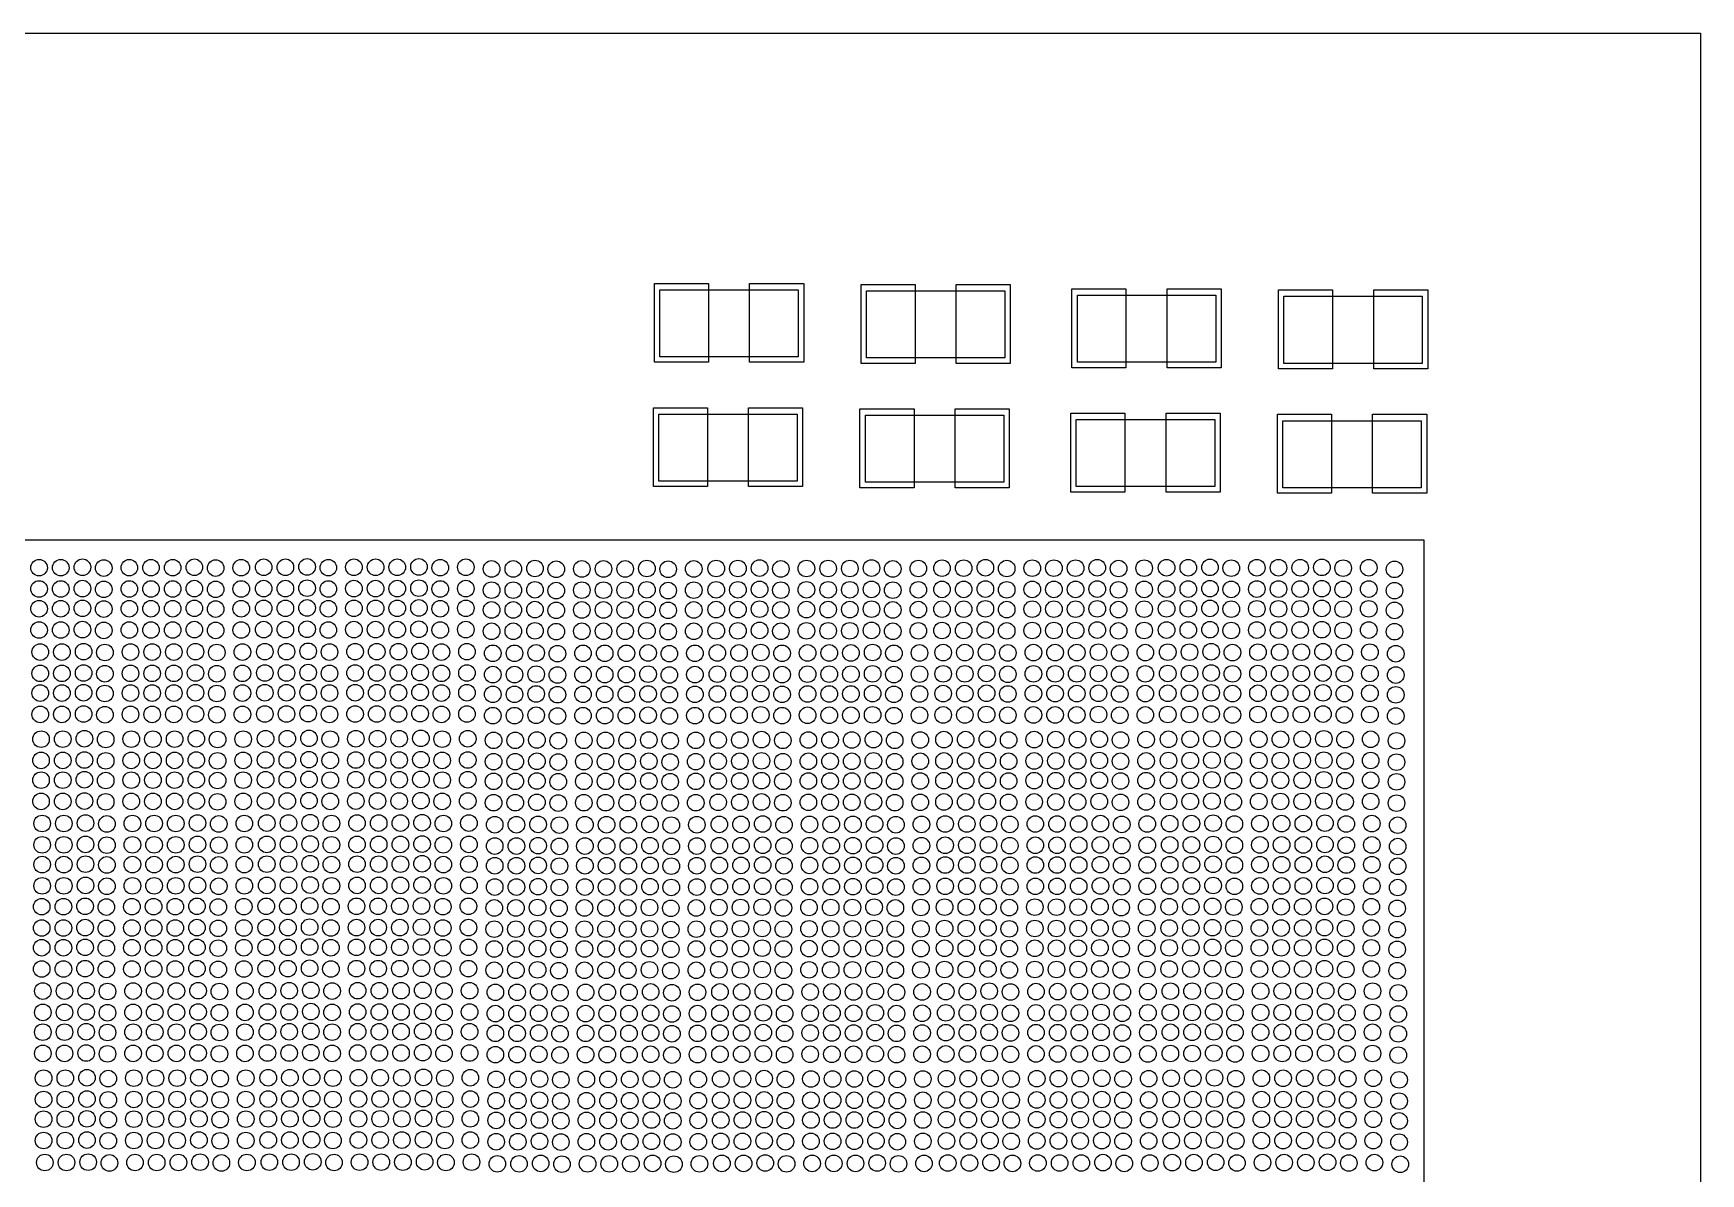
# Model space of a CAD drawing. Header units: millimetres. Extents: x 214 to 707, y -205 to 78.
# Drawn here: x 360.12 to 398.33, y -6.41 to 19.73 of the extents above; entities that cross this region are included whole.
import ezdxf

# ---------------------------------------------------------------- set-up
doc = ezdxf.new("R2010")
doc.units = ezdxf.units.MM
doc.layers.get('0').update_dxf_attribs({"linetype": 'CONTINUOUS', "lineweight": 25})

msp = doc.modelspace()

# ---------------------------------------------------------------- linework, layer by layer
for points in [[(332.34, 19.73), (398.332, 19.73), (398.332, -64.631), (332.34, -64.631)], [(374.354, 13.998), (375.593, 13.998), (375.593, 12.189), (374.354, 12.189)], [(374.478, 13.849), (377.65, 13.849), (377.65, 12.312), (374.478, 12.312)], [(376.535, 13.998), (377.774, 13.998), (377.774, 12.189), (376.535, 12.189)], [(379.088, 13.973), (380.328, 13.973), (380.328, 12.164), (379.088, 12.164)], [(379.212, 13.825), (382.385, 13.825), (382.385, 12.288), (379.212, 12.288)], [(381.27, 13.973), (382.509, 13.973), (382.509, 12.164), (381.27, 12.164)], [(383.922, 13.874), (385.161, 13.874), (385.161, 12.065), (383.922, 12.065)], [(386.103, 13.874), (387.343, 13.874), (387.343, 12.065), (386.103, 12.065)], [(388.657, 13.849), (389.896, 13.849), (389.896, 12.04), (388.657, 12.04)], [(390.838, 13.849), (392.077, 13.849), (392.077, 12.04), (390.838, 12.04)], [(384.046, 13.725), (387.219, 13.725), (387.219, 12.189), (384.046, 12.189)], [(388.781, 13.701), (391.953, 13.701), (391.953, 12.164), (388.781, 12.164)], [(374.329, 11.147), (375.568, 11.147), (375.568, 9.338), (374.329, 9.338)], [(376.51, 11.147), (377.75, 11.147), (377.75, 9.338), (376.51, 9.338)], [(379.063, 11.123), (380.303, 11.123), (380.303, 9.313), (379.063, 9.313)], [(381.245, 11.123), (382.484, 11.123), (382.484, 9.313), (381.245, 9.313)], [(374.453, 10.999), (377.626, 10.999), (377.626, 9.462), (374.453, 9.462)], [(379.187, 10.974), (382.36, 10.974), (382.36, 9.437), (379.187, 9.437)], [(383.897, 11.023), (385.137, 11.023), (385.137, 9.214), (383.897, 9.214)], [(384.021, 10.875), (387.194, 10.875), (387.194, 9.338), (384.021, 9.338)], [(386.079, 11.023), (387.318, 11.023), (387.318, 9.214), (386.079, 9.214)], [(388.632, 10.999), (389.871, 10.999), (389.871, 9.189), (388.632, 9.189)], [(388.756, 10.85), (391.929, 10.85), (391.929, 9.313), (388.756, 9.313)], [(390.813, 10.999), (392.053, 10.999), (392.053, 9.189), (390.813, 9.189)], [(339.001, 8.122), (391.988, 8.122), (391.988, -52.987), (339.001, -52.987)]]:
    msp.add_lwpolyline(points, close=True)
for centre in [(360.249, 7.48), (360.746, 7.48), (361.243, 7.489), (361.731, 7.471), (362.317, 7.48), (362.814, 7.48), (363.311, 7.48), (363.808, 7.489), (364.296, 7.471), (364.882, 7.48), (365.397, 7.489), (365.894, 7.489), (366.391, 7.498), (366.879, 7.48), (367.465, 7.489), (367.962, 7.489), (368.459, 7.489), (368.956, 7.498), (369.444, 7.48), (370.03, 7.489), (371.615, 7.461), (374.18, 7.461), (375.769, 7.461), (376.266, 7.461), (376.763, 7.47), (377.837, 7.461), (378.334, 7.461), (378.831, 7.461), (379.328, 7.47), (380.402, 7.461), (380.944, 7.469), (381.441, 7.469), (381.938, 7.478), (382.427, 7.46), (383.012, 7.469), (383.509, 7.469), (384.006, 7.469), (384.503, 7.478), (384.991, 7.46), (385.577, 7.469), (386.092, 7.478), (386.589, 7.478), (387.086, 7.487), (387.574, 7.469), (388.16, 7.478), (388.657, 7.478), (389.154, 7.478), (389.651, 7.487), (390.139, 7.469), (390.725, 7.478), (370.621, 7.452), (371.118, 7.452), (372.103, 7.443), (372.689, 7.452), (373.186, 7.452), (373.683, 7.452), (374.668, 7.443), (375.254, 7.452), (377.251, 7.452), (379.816, 7.452), (391.316, 7.441), (360.249, 6.992), (360.746, 6.992), (361.243, 7.001), (361.731, 6.983), (362.317, 6.992), (362.814, 6.992), (363.311, 6.992), (363.808, 7.001), (364.296, 6.983), (364.882, 6.992), (365.397, 7.001), (365.894, 7.001), (366.391, 7.01), (366.879, 6.992), (367.465, 7.001), (367.962, 7.001), (368.459, 7.001), (368.956, 7.01), (369.444, 6.992), (370.03, 7.001), (370.621, 6.964), (371.118, 6.964), (371.615, 6.973), (372.103, 6.955), (372.689, 6.964), (373.186, 6.964), (373.683, 6.964), (374.18, 6.973), (374.668, 6.955), (375.254, 6.964), (375.769, 6.973), (376.266, 6.973), (376.763, 6.981), (377.251, 6.964), (377.837, 6.973), (378.334, 6.973), (378.831, 6.973), (379.328, 6.981), (379.816, 6.964), (380.402, 6.973), (380.944, 6.981), (381.441, 6.981), (381.938, 6.99), (382.427, 6.972), (383.012, 6.981), (383.509, 6.981), (384.006, 6.981), (384.503, 6.99), (384.991, 6.972), (385.577, 6.981), (386.092, 6.99), (386.589, 6.99), (387.086, 6.999), (387.574, 6.981), (388.16, 6.99), (388.657, 6.99), (389.154, 6.99), (389.651, 6.999), (390.139, 6.981), (390.725, 6.99), (391.316, 6.953), (360.249, 6.539), (360.746, 6.539), (361.243, 6.548), (361.731, 6.53), (362.317, 6.539), (362.814, 6.539), (363.311, 6.539), (363.808, 6.548), (364.296, 6.53), (364.882, 6.539), (365.397, 6.548), (365.894, 6.548), (366.391, 6.557), (366.879, 6.539), (367.465, 6.548), (367.962, 6.548), (368.459, 6.548), (368.956, 6.557), (369.444, 6.539), (370.03, 6.548), (370.621, 6.511), (371.118, 6.511), (371.615, 6.52), (372.103, 6.502), (372.689, 6.511), (373.186, 6.511), (373.683, 6.511), (374.18, 6.52), (374.668, 6.502), (375.254, 6.511), (375.769, 6.52), (376.266, 6.52), (376.763, 6.529), (377.251, 6.511), (377.837, 6.52), (378.334, 6.52), (378.831, 6.52), (379.328, 6.529), (379.816, 6.511), (380.402, 6.52), (380.944, 6.528), (381.441, 6.528), (381.938, 6.537), (382.427, 6.519), (383.012, 6.528), (383.509, 6.528), (384.006, 6.528), (384.503, 6.537), (384.991, 6.519), (385.577, 6.528), (386.092, 6.537), (386.589, 6.537), (387.086, 6.546), (387.574, 6.528), (388.16, 6.537), (388.657, 6.537), (389.154, 6.537), (389.651, 6.546), (390.139, 6.528), (390.725, 6.537), (391.316, 6.5), (360.249, 6.051), (360.746, 6.051), (361.243, 6.06), (361.731, 6.042), (362.317, 6.051), (362.814, 6.051), (363.311, 6.051), (363.808, 6.06), (364.296, 6.042), (364.882, 6.051), (365.397, 6.06), (365.894, 6.06), (366.391, 6.069), (366.879, 6.051), (367.465, 6.06), (367.962, 6.06), (368.459, 6.06), (368.956, 6.069), (369.444, 6.051), (370.03, 6.06), (370.621, 6.023), (371.118, 6.023), (371.615, 6.032), (372.103, 6.014), (372.689, 6.023), (373.186, 6.023), (373.683, 6.023), (374.18, 6.032), (374.668, 6.014), (375.254, 6.023), (375.769, 6.032), (376.266, 6.032), (376.763, 6.041), (377.251, 6.023), (377.837, 6.032), (378.334, 6.032), (378.831, 6.032), (379.328, 6.041), (379.816, 6.023), (380.402, 6.032), (380.944, 6.04), (381.441, 6.04), (381.938, 6.049), (382.427, 6.031), (383.012, 6.04), (383.509, 6.04), (384.006, 6.04), (384.503, 6.049), (384.991, 6.031), (385.577, 6.04), (386.092, 6.049), (386.589, 6.049), (387.086, 6.058), (387.574, 6.04), (388.16, 6.049), (388.657, 6.049), (389.154, 6.049), (389.651, 6.058), (390.139, 6.04), (390.725, 6.049), (391.316, 6.012), (360.276, 5.545), (360.773, 5.545), (361.27, 5.554), (362.344, 5.545), (362.841, 5.545), (363.338, 5.545), (363.835, 5.554), (364.909, 5.545), (365.423, 5.554), (365.92, 5.554), (366.417, 5.563), (366.906, 5.545), (367.491, 5.554), (367.988, 5.554), (368.485, 5.554), (368.982, 5.563), (369.47, 5.545), (370.056, 5.554), (381.965, 5.543), (384.53, 5.543), (386.119, 5.543), (386.616, 5.543), (387.113, 5.552), (388.186, 5.543), (388.683, 5.543), (389.18, 5.543), (389.677, 5.552), (390.751, 5.543), (361.758, 5.536), (364.323, 5.536), (370.648, 5.517), (371.145, 5.517), (371.642, 5.526), (372.13, 5.508), (372.716, 5.517), (373.213, 5.517), (373.71, 5.517), (374.207, 5.526), (374.695, 5.508), (375.281, 5.517), (375.795, 5.526), (376.292, 5.526), (376.789, 5.535), (377.278, 5.517), (377.863, 5.526), (378.36, 5.526), (378.857, 5.526), (379.354, 5.535), (379.842, 5.517), (380.428, 5.526), (380.971, 5.534), (381.468, 5.534), (382.453, 5.525), (383.039, 5.534), (383.536, 5.534), (384.033, 5.534), (385.018, 5.525), (385.604, 5.534), (387.601, 5.534), (390.166, 5.534), (391.343, 5.506), (360.276, 5.057), (360.773, 5.057), (361.27, 5.066), (361.758, 5.048), (362.344, 5.057), (362.841, 5.057), (363.338, 5.057), (363.835, 5.066), (364.323, 5.048), (364.909, 5.057), (365.423, 5.066), (365.92, 5.066), (366.417, 5.075), (366.906, 5.057), (367.491, 5.066), (367.988, 5.066), (368.485, 5.066), (368.982, 5.075), (369.47, 5.057), (370.056, 5.066), (370.648, 5.029), (371.145, 5.029), (371.642, 5.038), (372.13, 5.02), (372.716, 5.029), (373.213, 5.029), (373.71, 5.029), (374.207, 5.038), (374.695, 5.02), (375.281, 5.029), (375.795, 5.038), (376.292, 5.038), (376.789, 5.047), (377.278, 5.029), (377.863, 5.038), (378.36, 5.038), (378.857, 5.038), (379.354, 5.047), (379.842, 5.029), (380.428, 5.038), (380.971, 5.046), (381.468, 5.046), (381.965, 5.055), (382.453, 5.037), (383.039, 5.046), (383.536, 5.046), (384.033, 5.046), (384.53, 5.055), (385.018, 5.037), (385.604, 5.046), (386.119, 5.055), (386.616, 5.055), (387.113, 5.064), (387.601, 5.046), (388.186, 5.055), (388.683, 5.055), (389.18, 5.055), (389.677, 5.064), (390.166, 5.046), (390.751, 5.055), (391.343, 5.018), (360.276, 4.605), (360.773, 4.605), (361.27, 4.613), (361.758, 4.596), (362.344, 4.605), (362.841, 4.605), (363.338, 4.605), (363.835, 4.613), (364.323, 4.596), (364.909, 4.605), (365.423, 4.613), (365.92, 4.613), (366.417, 4.622), (366.906, 4.605), (367.491, 4.613), (367.988, 4.613), (368.485, 4.613), (368.982, 4.622), (369.47, 4.605), (370.056, 4.613), (370.648, 4.576), (371.145, 4.576), (371.642, 4.585), (372.13, 4.568), (372.716, 4.576), (373.213, 4.576), (373.71, 4.576), (374.207, 4.585), (374.695, 4.568), (375.281, 4.576), (375.795, 4.585), (376.292, 4.585), (376.789, 4.594), (377.278, 4.576), (377.863, 4.585), (378.36, 4.585), (378.857, 4.585), (379.354, 4.594), (379.842, 4.576), (380.428, 4.585), (380.971, 4.594), (381.468, 4.594), (381.965, 4.602), (382.453, 4.585), (383.039, 4.594), (383.536, 4.594), (384.033, 4.594), (384.53, 4.602), (385.018, 4.585), (385.604, 4.594), (386.119, 4.602), (386.616, 4.602), (387.113, 4.611), (387.601, 4.594), (388.186, 4.602), (388.683, 4.602), (389.18, 4.602), (389.677, 4.611), (390.166, 4.594), (390.751, 4.602), (391.343, 4.565), (360.276, 4.116), (360.773, 4.116), (361.27, 4.125), (361.758, 4.108), (362.344, 4.116), (362.841, 4.116), (363.338, 4.116), (363.835, 4.125), (364.323, 4.108), (364.909, 4.116), (365.423, 4.125), (365.92, 4.125), (366.417, 4.134), (366.906, 4.116), (367.491, 4.125), (367.988, 4.125), (368.485, 4.125), (368.982, 4.134), (369.47, 4.116), (370.056, 4.125), (370.648, 4.088), (371.145, 4.088), (371.642, 4.097), (372.13, 4.079), (372.716, 4.088), (373.213, 4.088), (373.71, 4.088), (374.207, 4.097), (374.695, 4.079), (375.281, 4.088), (375.795, 4.097), (376.292, 4.097), (376.789, 4.106), (377.278, 4.088), (377.863, 4.097), (378.36, 4.097), (378.857, 4.097), (379.354, 4.106), (379.842, 4.088), (380.428, 4.097), (380.971, 4.105), (381.468, 4.105), (381.965, 4.114), (382.453, 4.097), (383.039, 4.105), (383.536, 4.105), (384.033, 4.105), (384.53, 4.114), (385.018, 4.097), (385.604, 4.105), (386.119, 4.114), (386.616, 4.114), (387.113, 4.123), (387.601, 4.105), (388.186, 4.114), (388.683, 4.114), (389.18, 4.114), (389.677, 4.123), (390.166, 4.105), (390.751, 4.114), (391.343, 4.077), (360.294, 3.549), (360.791, 3.549), (361.288, 3.558), (361.776, 3.541), (362.362, 3.549), (362.859, 3.549), (363.356, 3.549), (363.853, 3.558), (364.341, 3.541), (364.927, 3.549), (365.441, 3.558), (365.938, 3.558), (366.435, 3.567), (366.923, 3.549), (367.509, 3.558), (368.006, 3.558), (368.503, 3.558), (369, 3.567), (369.488, 3.549), (370.074, 3.558), (370.666, 3.521), (371.163, 3.521), (371.66, 3.53), (372.148, 3.512), (372.734, 3.521), (373.231, 3.521), (373.728, 3.521), (374.225, 3.53), (374.713, 3.512), (375.299, 3.521), (375.813, 3.53), (376.31, 3.53), (376.807, 3.539), (377.295, 3.521), (377.881, 3.53), (378.378, 3.53), (378.875, 3.53), (379.372, 3.539), (379.86, 3.521), (380.446, 3.53), (380.989, 3.539), (381.486, 3.539), (381.983, 3.547), (382.471, 3.53), (383.057, 3.539), (383.554, 3.539), (384.051, 3.539), (384.548, 3.547), (385.036, 3.53), (385.622, 3.539), (386.136, 3.547), (386.633, 3.547), (387.13, 3.556), (387.619, 3.539), (388.204, 3.547), (388.701, 3.547), (389.198, 3.547), (389.695, 3.556), (390.183, 3.539), (390.769, 3.547), (391.361, 3.51), (360.294, 3.061), (360.791, 3.061), (361.288, 3.07), (361.776, 3.052), (362.362, 3.061), (362.859, 3.061), (363.356, 3.061), (363.853, 3.07), (364.341, 3.052), (364.927, 3.061), (365.441, 3.07), (365.938, 3.07), (366.435, 3.079), (366.923, 3.061), (367.509, 3.07), (368.006, 3.07), (368.503, 3.07), (369, 3.079), (369.488, 3.061), (370.074, 3.07), (370.666, 3.033), (371.163, 3.033), (371.66, 3.042), (372.148, 3.024), (372.734, 3.033), (373.231, 3.033), (373.728, 3.033), (374.225, 3.042), (374.713, 3.024), (375.299, 3.033), (375.813, 3.042), (376.31, 3.042), (376.807, 3.051), (377.295, 3.033), (377.881, 3.042), (378.378, 3.042), (378.875, 3.042), (379.372, 3.051), (379.86, 3.033), (380.446, 3.042), (380.989, 3.05), (381.486, 3.05), (381.983, 3.059), (382.471, 3.042), (383.057, 3.05), (383.554, 3.05), (384.051, 3.05), (384.548, 3.059), (385.036, 3.042), (385.622, 3.05), (386.136, 3.059), (386.633, 3.059), (387.13, 3.068), (387.619, 3.05), (388.204, 3.059), (388.701, 3.059), (389.198, 3.059), (389.695, 3.068), (390.183, 3.05), (390.769, 3.059), (391.361, 3.022), (360.294, 2.609), (360.791, 2.609), (361.288, 2.618), (361.776, 2.6), (362.362, 2.609), (362.859, 2.609), (363.356, 2.609), (363.853, 2.618), (364.341, 2.6), (364.927, 2.609), (365.441, 2.618), (365.938, 2.618), (366.435, 2.626), (366.923, 2.609), (367.509, 2.618), (368.006, 2.618), (368.503, 2.618), (369, 2.626), (369.488, 2.609), (370.074, 2.618), (370.666, 2.581), (371.163, 2.581), (371.66, 2.589), (372.148, 2.572), (372.734, 2.581), (373.231, 2.581), (373.728, 2.581), (374.225, 2.589), (374.713, 2.572), (375.299, 2.581), (375.813, 2.589), (376.31, 2.589), (376.807, 2.598), (377.295, 2.581), (377.881, 2.589), (378.378, 2.589), (378.875, 2.589), (379.372, 2.598), (379.86, 2.581), (380.446, 2.589), (380.989, 2.598), (381.486, 2.598), (381.983, 2.607), (382.471, 2.589), (383.057, 2.598), (383.554, 2.598), (384.051, 2.598), (384.548, 2.607), (385.036, 2.589), (385.622, 2.598), (386.136, 2.607), (386.633, 2.607), (387.13, 2.616), (387.619, 2.598), (388.204, 2.607), (388.701, 2.607), (389.198, 2.607), (389.695, 2.616), (390.183, 2.598), (390.769, 2.607), (391.361, 2.57), (360.294, 2.121), (360.791, 2.121), (361.288, 2.129), (361.776, 2.112), (362.362, 2.121), (362.859, 2.121), (363.356, 2.121), (363.853, 2.129), (364.341, 2.112), (364.927, 2.121), (365.441, 2.129), (365.938, 2.129), (366.435, 2.138), (366.923, 2.121), (367.509, 2.129), (368.006, 2.129), (368.503, 2.129), (369, 2.138), (369.488, 2.121), (370.074, 2.129), (376.807, 2.11), (379.372, 2.11), (380.989, 2.11), (381.486, 2.11), (381.983, 2.119), (383.057, 2.11), (383.554, 2.11), (384.051, 2.11), (384.548, 2.119), (385.622, 2.11), (386.136, 2.119), (386.633, 2.119), (387.13, 2.127), (387.619, 2.11), (388.204, 2.119), (388.701, 2.119), (389.198, 2.119), (389.695, 2.127), (390.183, 2.11), (390.769, 2.119), (370.666, 2.092), (371.163, 2.092), (371.66, 2.101), (372.148, 2.084), (372.734, 2.092), (373.231, 2.092), (373.728, 2.092), (374.225, 2.101), (374.713, 2.084), (375.299, 2.092), (375.813, 2.101), (376.31, 2.101), (377.295, 2.092), (377.881, 2.101), (378.378, 2.101), (378.875, 2.101), (379.86, 2.092), (380.446, 2.101), (382.471, 2.101), (385.036, 2.101), (391.361, 2.081), (360.32, 1.615), (360.817, 1.615), (361.314, 1.624), (361.803, 1.606), (362.388, 1.615), (362.885, 1.615), (363.382, 1.615), (363.879, 1.624), (364.367, 1.606), (364.953, 1.615), (365.468, 1.624), (365.965, 1.624), (366.462, 1.632), (366.95, 1.615), (367.536, 1.624), (368.033, 1.624), (368.53, 1.624), (369.027, 1.632), (369.515, 1.615), (370.101, 1.624), (370.692, 1.587), (371.189, 1.587), (371.686, 1.595), (372.175, 1.578), (372.76, 1.587), (373.257, 1.587), (373.754, 1.587), (374.251, 1.595), (374.739, 1.578), (375.325, 1.587), (375.84, 1.595), (376.337, 1.595), (376.834, 1.604), (377.322, 1.587), (377.908, 1.595), (378.405, 1.595), (378.902, 1.595), (379.399, 1.604), (379.887, 1.587), (380.473, 1.595), (381.016, 1.604), (381.513, 1.604), (382.01, 1.613), (382.498, 1.595), (383.083, 1.604), (383.58, 1.604), (384.077, 1.604), (384.574, 1.613), (385.063, 1.595), (385.648, 1.604), (386.163, 1.613), (386.66, 1.613), (387.157, 1.622), (387.645, 1.604), (388.231, 1.613), (388.728, 1.613), (389.225, 1.613), (389.722, 1.622), (390.21, 1.604), (390.796, 1.613), (391.388, 1.576), (360.32, 1.127), (360.817, 1.127), (361.314, 1.135), (361.803, 1.118), (362.388, 1.127), (362.885, 1.127), (363.382, 1.127), (363.879, 1.135), (364.367, 1.118), (364.953, 1.127), (365.468, 1.135), (365.965, 1.135), (366.462, 1.144), (366.95, 1.127), (367.536, 1.135), (368.033, 1.135), (368.53, 1.135), (369.027, 1.144), (369.515, 1.127), (370.101, 1.135), (370.692, 1.098), (371.189, 1.098), (371.686, 1.107), (372.175, 1.09), (372.76, 1.098), (373.257, 1.098), (373.754, 1.098), (374.251, 1.107), (374.739, 1.09), (375.325, 1.098), (375.84, 1.107), (376.337, 1.107), (376.834, 1.116), (377.322, 1.098), (377.908, 1.107), (378.405, 1.107), (378.902, 1.107), (379.399, 1.116), (379.887, 1.098), (380.473, 1.107), (381.016, 1.116), (381.513, 1.116), (382.01, 1.125), (382.498, 1.107), (383.083, 1.116), (383.58, 1.116), (384.077, 1.116), (384.574, 1.125), (385.063, 1.107), (385.648, 1.116), (386.163, 1.125), (386.66, 1.125), (387.157, 1.133), (387.645, 1.116), (388.231, 1.125), (388.728, 1.125), (389.225, 1.125), (389.722, 1.133), (390.21, 1.116), (390.796, 1.125), (391.388, 1.087), (360.32, 0.674), (360.817, 0.674), (361.314, 0.683), (361.803, 0.665), (362.388, 0.674), (362.885, 0.674), (363.382, 0.674), (363.879, 0.683), (364.367, 0.665), (364.953, 0.674), (365.468, 0.683), (365.965, 0.683), (366.462, 0.692), (366.95, 0.674), (367.536, 0.683), (368.033, 0.683), (368.53, 0.683), (369.027, 0.692), (369.515, 0.674), (370.101, 0.683), (370.692, 0.646), (371.189, 0.646), (371.686, 0.655), (372.175, 0.637), (372.76, 0.646), (373.257, 0.646), (373.754, 0.646), (374.251, 0.655), (374.739, 0.637), (375.325, 0.646), (375.84, 0.655), (376.337, 0.655), (376.834, 0.664), (377.322, 0.646), (377.908, 0.655), (378.405, 0.655), (378.902, 0.655), (379.399, 0.664), (379.887, 0.646), (380.473, 0.655), (381.016, 0.663), (381.513, 0.663), (382.01, 0.672), (382.498, 0.654), (383.083, 0.663), (383.58, 0.663), (384.077, 0.663), (384.574, 0.672), (385.063, 0.654), (385.648, 0.663), (386.163, 0.672), (386.66, 0.672), (387.157, 0.681), (387.645, 0.663), (388.231, 0.672), (388.728, 0.672), (389.225, 0.672), (389.722, 0.681), (390.21, 0.663), (390.796, 0.672), (391.388, 0.635), (361.314, 0.195), (363.879, 0.195), (365.468, 0.195), (365.965, 0.195), (366.462, 0.204), (367.536, 0.195), (368.033, 0.195), (368.53, 0.195), (369.027, 0.204), (370.101, 0.195), (387.157, 0.193), (389.722, 0.193), (360.32, 0.186), (360.817, 0.186), (361.803, 0.177), (362.388, 0.186), (362.885, 0.186), (363.382, 0.186), (364.367, 0.177), (364.953, 0.186), (366.95, 0.186), (369.515, 0.186), (370.692, 0.158), (371.189, 0.158), (371.686, 0.167), (372.175, 0.149), (372.76, 0.158), (373.257, 0.158), (373.754, 0.158), (374.251, 0.167), (374.739, 0.149), (375.325, 0.158), (375.84, 0.167), (376.337, 0.167), (376.834, 0.175), (377.322, 0.158), (377.908, 0.167), (378.405, 0.167), (378.902, 0.167), (379.399, 0.175), (379.887, 0.158), (380.473, 0.167), (381.016, 0.175), (381.513, 0.175), (382.01, 0.184), (382.498, 0.166), (383.083, 0.175), (383.58, 0.175), (384.077, 0.175), (384.574, 0.184), (385.063, 0.166), (385.648, 0.175), (386.163, 0.184), (386.66, 0.184), (387.645, 0.175), (388.231, 0.184), (388.728, 0.184), (389.225, 0.184), (390.21, 0.175), (390.796, 0.184), (391.388, 0.147), (360.309, -0.292), (360.806, -0.292), (361.303, -0.283), (361.791, -0.301), (362.377, -0.292), (362.874, -0.292), (363.371, -0.292), (363.868, -0.283), (364.356, -0.301), (364.941, -0.292), (365.456, -0.283), (365.953, -0.283), (366.45, -0.274), (366.938, -0.292), (367.524, -0.283), (368.021, -0.283), (368.518, -0.283), (369.015, -0.274), (369.503, -0.292), (370.089, -0.283), (370.681, -0.32), (371.178, -0.32), (371.675, -0.311), (372.163, -0.329), (372.748, -0.32), (373.245, -0.32), (373.742, -0.32), (374.239, -0.311), (374.728, -0.329), (375.313, -0.32), (375.828, -0.311), (376.325, -0.311), (376.822, -0.303), (377.31, -0.32), (377.896, -0.311), (378.393, -0.311), (378.89, -0.311), (379.387, -0.303), (379.875, -0.32), (380.461, -0.311), (381.004, -0.303), (381.501, -0.303), (381.998, -0.294), (382.486, -0.312), (383.072, -0.303), (383.569, -0.303), (384.066, -0.303), (384.563, -0.294), (385.051, -0.312), (385.637, -0.303), (386.151, -0.294), (386.648, -0.294), (387.145, -0.285), (387.633, -0.303), (388.219, -0.294), (388.716, -0.294), (389.213, -0.294), (389.71, -0.285), (390.198, -0.303), (390.784, -0.294), (391.376, -0.331), (360.309, -0.78), (360.806, -0.78), (361.303, -0.771), (361.791, -0.789), (362.377, -0.78), (362.874, -0.78), (363.371, -0.78), (363.868, -0.771), (364.356, -0.789), (364.941, -0.78), (365.456, -0.771), (365.953, -0.771), (366.45, -0.762), (366.938, -0.78), (367.524, -0.771), (368.021, -0.771), (368.518, -0.771), (369.015, -0.762), (369.503, -0.78), (370.089, -0.771), (370.681, -0.808), (371.178, -0.808), (371.675, -0.8), (372.163, -0.817), (372.748, -0.808), (373.245, -0.808), (373.742, -0.808), (374.239, -0.8), (374.728, -0.817), (375.313, -0.808), (375.828, -0.8), (376.325, -0.8), (376.822, -0.791), (377.31, -0.808), (377.896, -0.8), (378.393, -0.8), (378.89, -0.8), (379.387, -0.791), (379.875, -0.808), (380.461, -0.8), (381.004, -0.791), (381.501, -0.791), (381.998, -0.782), (382.486, -0.8), (383.072, -0.791), (383.569, -0.791), (384.066, -0.791), (384.563, -0.782), (385.051, -0.8), (385.637, -0.791), (386.151, -0.782), (386.648, -0.782), (387.145, -0.773), (387.633, -0.791), (388.219, -0.782), (388.716, -0.782), (389.213, -0.782), (389.71, -0.773), (390.198, -0.791), (390.784, -0.782), (391.376, -0.819), (360.309, -1.233), (360.806, -1.233), (361.303, -1.224), (361.791, -1.242), (362.377, -1.233), (362.874, -1.233), (363.371, -1.233), (363.868, -1.224), (364.356, -1.242), (364.941, -1.233), (365.456, -1.224), (365.953, -1.224), (366.45, -1.215), (366.938, -1.233), (367.524, -1.224), (368.021, -1.224), (368.518, -1.224), (369.015, -1.215), (369.503, -1.233), (370.089, -1.224), (370.681, -1.261), (371.178, -1.261), (371.675, -1.252), (372.163, -1.27), (372.748, -1.261), (373.245, -1.261), (373.742, -1.261), (374.239, -1.252), (374.728, -1.27), (375.313, -1.261), (375.828, -1.252), (376.325, -1.252), (376.822, -1.243), (377.31, -1.261), (377.896, -1.252), (378.393, -1.252), (378.89, -1.252), (379.387, -1.243), (379.875, -1.261), (380.461, -1.252), (381.004, -1.244), (381.501, -1.244), (381.998, -1.235), (382.486, -1.253), (383.072, -1.244), (383.569, -1.244), (384.066, -1.244), (384.563, -1.235), (385.051, -1.253), (385.637, -1.244), (386.151, -1.235), (386.648, -1.235), (387.145, -1.226), (387.633, -1.244), (388.219, -1.235), (388.716, -1.235), (389.213, -1.235), (389.71, -1.226), (390.198, -1.244), (390.784, -1.235), (391.376, -1.272), (361.303, -1.712), (363.868, -1.712), (365.456, -1.712), (365.953, -1.712), (366.45, -1.703), (367.524, -1.712), (368.021, -1.712), (368.518, -1.712), (369.015, -1.703), (370.089, -1.712), (387.145, -1.714), (389.71, -1.714), (360.309, -1.721), (360.806, -1.721), (361.791, -1.73), (362.377, -1.721), (362.874, -1.721), (363.371, -1.721), (364.356, -1.73), (364.941, -1.721), (366.938, -1.721), (369.503, -1.721), (370.681, -1.749), (371.178, -1.749), (371.675, -1.74), (372.163, -1.758), (372.748, -1.749), (373.245, -1.749), (373.742, -1.749), (374.239, -1.74), (374.728, -1.758), (375.313, -1.749), (375.828, -1.74), (376.325, -1.74), (376.822, -1.731), (377.31, -1.749), (377.896, -1.74), (378.393, -1.74), (378.89, -1.74), (379.387, -1.731), (379.875, -1.749), (380.461, -1.74), (381.004, -1.732), (381.501, -1.732), (381.998, -1.723), (382.486, -1.741), (383.072, -1.732), (383.569, -1.732), (384.066, -1.732), (384.563, -1.723), (385.051, -1.741), (385.637, -1.732), (386.151, -1.723), (386.648, -1.723), (387.633, -1.732), (388.219, -1.723), (388.716, -1.723), (389.213, -1.723), (390.198, -1.732), (390.784, -1.723), (391.376, -1.76), (360.335, -2.227), (360.832, -2.227), (361.329, -2.218), (361.817, -2.236), (362.403, -2.227), (362.9, -2.227), (363.397, -2.227), (363.894, -2.218), (364.382, -2.236), (364.968, -2.227), (365.483, -2.218), (365.98, -2.218), (366.477, -2.209), (366.965, -2.227), (367.551, -2.218), (368.048, -2.218), (368.545, -2.218), (369.042, -2.209), (369.53, -2.227), (370.116, -2.218), (370.707, -2.255), (371.204, -2.255), (371.701, -2.246), (372.189, -2.264), (372.775, -2.255), (373.272, -2.255), (373.769, -2.255), (374.266, -2.246), (374.754, -2.264), (375.34, -2.255), (375.855, -2.246), (376.352, -2.246), (376.849, -2.237), (377.337, -2.255), (377.923, -2.246), (378.42, -2.246), (378.917, -2.246), (379.414, -2.237), (379.902, -2.255), (380.487, -2.246), (381.03, -2.238), (381.527, -2.238), (382.024, -2.229), (382.513, -2.247), (383.098, -2.238), (383.595, -2.238), (384.092, -2.238), (384.589, -2.229), (385.077, -2.247), (385.663, -2.238), (386.178, -2.229), (386.675, -2.229), (387.172, -2.22), (387.66, -2.238), (388.246, -2.229), (388.743, -2.229), (389.24, -2.229), (389.737, -2.22), (390.225, -2.238), (390.811, -2.229), (391.402, -2.266), (360.335, -2.715), (360.832, -2.715), (361.329, -2.706), (361.817, -2.724), (362.403, -2.715), (362.9, -2.715), (363.397, -2.715), (363.894, -2.706), (364.382, -2.724), (364.968, -2.715), (365.483, -2.706), (365.98, -2.706), (366.477, -2.697), (366.965, -2.715), (367.551, -2.706), (368.048, -2.706), (368.545, -2.706), (369.042, -2.697), (369.53, -2.715), (370.116, -2.706), (370.707, -2.743), (371.204, -2.743), (371.701, -2.734), (372.189, -2.752), (372.775, -2.743), (373.272, -2.743), (373.769, -2.743), (374.266, -2.734), (374.754, -2.752), (375.34, -2.743), (375.855, -2.734), (376.352, -2.734), (376.849, -2.725), (377.337, -2.743), (377.923, -2.734), (378.42, -2.734), (378.917, -2.734), (379.414, -2.725), (379.902, -2.743), (380.487, -2.734), (381.03, -2.726), (381.527, -2.726), (382.024, -2.717), (382.513, -2.735), (383.098, -2.726), (383.595, -2.726), (384.092, -2.726), (384.589, -2.717), (385.077, -2.735), (385.663, -2.726), (386.178, -2.717), (386.675, -2.717), (387.172, -2.708), (387.66, -2.726), (388.246, -2.717), (388.743, -2.717), (389.24, -2.717), (389.737, -2.708), (390.225, -2.726), (390.811, -2.717), (391.402, -2.754), (360.335, -3.168), (360.832, -3.168), (361.329, -3.159), (361.817, -3.176), (362.403, -3.168), (362.9, -3.168), (363.397, -3.168), (363.894, -3.159), (364.382, -3.176), (364.968, -3.168), (365.483, -3.159), (365.98, -3.159), (366.477, -3.15), (366.965, -3.168), (367.551, -3.159), (368.048, -3.159), (368.545, -3.159), (369.042, -3.15), (369.53, -3.168), (370.116, -3.159), (370.707, -3.196), (371.204, -3.196), (371.701, -3.187), (372.189, -3.205), (372.775, -3.196), (373.272, -3.196), (373.769, -3.196), (374.266, -3.187), (374.754, -3.205), (375.34, -3.196), (375.855, -3.187), (376.352, -3.187), (376.849, -3.178), (377.337, -3.196), (377.923, -3.187), (378.42, -3.187), (378.917, -3.187), (379.414, -3.178), (379.902, -3.196), (380.487, -3.187), (381.03, -3.179), (381.527, -3.179), (382.024, -3.17), (382.513, -3.187), (383.098, -3.179), (383.595, -3.179), (384.092, -3.179), (384.589, -3.17), (385.077, -3.187), (385.663, -3.179), (386.178, -3.17), (386.675, -3.17), (387.172, -3.161), (387.66, -3.179), (388.246, -3.17), (388.743, -3.17), (389.24, -3.17), (389.737, -3.161), (390.225, -3.179), (390.811, -3.17), (391.402, -3.207), (360.335, -3.656), (360.832, -3.656), (361.329, -3.647), (361.817, -3.665), (362.403, -3.656), (362.9, -3.656), (363.397, -3.656), (363.894, -3.647), (364.382, -3.665), (364.968, -3.656), (365.483, -3.647), (365.98, -3.647), (366.477, -3.638), (366.965, -3.656), (367.551, -3.647), (368.048, -3.647), (368.545, -3.647), (369.042, -3.638), (369.53, -3.656), (370.116, -3.647), (370.707, -3.684), (371.204, -3.684), (371.701, -3.675), (372.189, -3.693), (372.775, -3.684), (373.272, -3.684), (373.769, -3.684), (374.266, -3.675), (374.754, -3.693), (375.34, -3.684), (375.855, -3.675), (376.352, -3.675), (376.849, -3.666), (377.337, -3.684), (377.923, -3.675), (378.42, -3.675), (378.917, -3.675), (379.414, -3.666), (379.902, -3.684), (380.487, -3.675), (381.03, -3.667), (381.527, -3.667), (382.024, -3.658), (382.513, -3.676), (383.098, -3.667), (383.595, -3.667), (384.092, -3.667), (384.589, -3.658), (385.077, -3.676), (385.663, -3.667), (386.178, -3.658), (386.675, -3.658), (387.172, -3.649), (387.66, -3.667), (388.246, -3.658), (388.743, -3.658), (389.24, -3.658), (389.737, -3.649), (390.225, -3.667), (390.811, -3.658), (391.402, -3.695), (360.353, -4.223), (360.85, -4.223), (361.347, -4.214), (361.835, -4.232), (362.421, -4.223), (362.918, -4.223), (363.415, -4.223), (363.912, -4.214), (364.4, -4.232), (364.986, -4.223), (365.501, -4.214), (365.998, -4.214), (366.495, -4.205), (366.983, -4.223), (367.569, -4.214), (368.066, -4.214), (368.563, -4.214), (369.06, -4.205), (369.548, -4.223), (370.133, -4.214), (370.725, -4.251), (371.222, -4.251), (371.719, -4.242), (372.207, -4.26), (372.793, -4.251), (373.29, -4.251), (373.787, -4.251), (374.284, -4.242), (374.772, -4.26), (375.358, -4.251), (375.873, -4.242), (376.37, -4.242), (376.867, -4.233), (377.355, -4.251), (377.94, -4.242), (378.437, -4.242), (378.934, -4.242), (379.431, -4.233), (379.92, -4.251), (380.505, -4.242), (381.048, -4.234), (381.545, -4.234), (382.042, -4.225), (382.53, -4.242), (383.116, -4.234), (383.613, -4.234), (384.11, -4.234), (384.607, -4.225), (385.095, -4.242), (385.681, -4.234), (386.196, -4.225), (386.693, -4.225), (387.19, -4.216), (387.678, -4.234), (388.264, -4.225), (388.761, -4.225), (389.258, -4.225), (389.755, -4.216), (390.243, -4.234), (390.829, -4.225), (391.42, -4.262), (360.353, -4.711), (360.85, -4.711), (361.347, -4.702), (361.835, -4.72), (362.421, -4.711), (362.918, -4.711), (363.415, -4.711), (363.912, -4.702), (364.4, -4.72), (364.986, -4.711), (365.501, -4.702), (365.998, -4.702), (366.495, -4.693), (366.983, -4.711), (367.569, -4.702), (368.066, -4.702), (368.563, -4.702), (369.06, -4.693), (369.548, -4.711), (370.133, -4.702), (370.725, -4.739), (371.222, -4.739), (371.719, -4.73), (372.207, -4.748), (372.793, -4.739), (373.29, -4.739), (373.787, -4.739), (374.284, -4.73), (374.772, -4.748), (375.358, -4.739), (375.873, -4.73), (376.37, -4.73), (376.867, -4.721), (377.355, -4.739), (377.94, -4.73), (378.437, -4.73), (378.934, -4.73), (379.431, -4.721), (379.92, -4.739), (380.505, -4.73), (381.048, -4.722), (381.545, -4.722), (382.042, -4.713), (382.53, -4.731), (383.116, -4.722), (383.613, -4.722), (384.11, -4.722), (384.607, -4.713), (385.095, -4.731), (385.681, -4.722), (386.196, -4.713), (386.693, -4.713), (387.19, -4.704), (387.678, -4.722), (388.264, -4.713), (388.761, -4.713), (389.258, -4.713), (389.755, -4.704), (390.243, -4.722), (390.829, -4.713), (391.42, -4.75), (361.347, -5.155), (363.912, -5.155), (365.501, -5.155), (365.998, -5.155), (366.495, -5.146), (367.569, -5.155), (368.066, -5.155), (368.563, -5.155), (369.06, -5.146), (370.133, -5.155), (387.19, -5.157), (389.755, -5.157), (360.353, -5.163), (360.85, -5.163), (361.835, -5.172), (362.421, -5.163), (362.918, -5.163), (363.415, -5.163), (364.4, -5.172), (364.986, -5.163), (366.983, -5.163), (369.548, -5.163), (370.725, -5.192), (371.222, -5.192), (371.719, -5.183), (372.207, -5.2), (372.793, -5.192), (373.29, -5.192), (373.787, -5.192), (374.284, -5.183), (374.772, -5.2), (375.358, -5.192), (375.873, -5.183), (376.37, -5.183), (376.867, -5.174), (377.355, -5.192), (377.94, -5.183), (378.437, -5.183), (378.934, -5.183), (379.431, -5.174), (379.92, -5.192), (380.505, -5.183), (381.048, -5.174), (381.545, -5.174), (382.042, -5.165), (382.53, -5.183), (383.116, -5.174), (383.613, -5.174), (384.11, -5.174), (384.607, -5.165), (385.095, -5.183), (385.681, -5.174), (386.196, -5.165), (386.693, -5.165), (387.678, -5.174), (388.264, -5.165), (388.761, -5.165), (389.258, -5.165), (390.243, -5.174), (390.829, -5.165), (391.42, -5.203), (360.353, -5.652), (360.85, -5.652), (361.347, -5.643), (361.835, -5.66), (362.421, -5.652), (362.918, -5.652), (363.415, -5.652), (363.912, -5.643), (364.4, -5.66), (364.986, -5.652), (365.501, -5.643), (365.998, -5.643), (366.495, -5.634), (366.983, -5.652), (367.569, -5.643), (368.066, -5.643), (368.563, -5.643), (369.06, -5.634), (369.548, -5.652), (370.133, -5.643), (370.725, -5.68), (371.222, -5.68), (371.719, -5.671), (372.207, -5.689), (372.793, -5.68), (373.29, -5.68), (373.787, -5.68), (374.284, -5.671), (374.772, -5.689), (375.358, -5.68), (375.873, -5.671), (376.37, -5.671), (376.867, -5.662), (377.355, -5.68), (377.94, -5.671), (378.437, -5.671), (378.934, -5.671), (379.431, -5.662), (379.92, -5.68), (380.505, -5.671), (381.048, -5.662), (381.545, -5.662), (382.042, -5.654), (382.53, -5.671), (383.116, -5.662), (383.613, -5.662), (384.11, -5.662), (384.607, -5.654), (385.095, -5.671), (385.681, -5.662), (386.196, -5.654), (386.693, -5.654), (387.19, -5.645), (387.678, -5.662), (388.264, -5.654), (388.761, -5.654), (389.258, -5.654), (389.755, -5.645), (390.243, -5.662), (390.829, -5.654), (391.42, -5.691), (360.38, -6.157), (360.877, -6.157), (361.374, -6.149), (361.862, -6.166), (362.448, -6.157), (362.945, -6.157), (363.442, -6.157), (363.939, -6.149), (364.427, -6.166), (365.013, -6.157), (365.527, -6.149), (366.024, -6.149), (366.521, -6.14), (367.009, -6.157), (367.595, -6.149), (368.092, -6.149), (368.589, -6.149), (369.086, -6.14), (369.574, -6.157), (370.16, -6.149), (370.752, -6.186), (371.249, -6.186), (371.746, -6.177), (372.234, -6.194), (372.82, -6.186), (373.317, -6.186), (373.814, -6.186), (374.311, -6.177), (374.799, -6.194), (375.384, -6.186), (375.899, -6.177), (376.396, -6.177), (376.893, -6.168), (377.381, -6.186), (377.967, -6.177), (378.464, -6.177), (378.961, -6.177), (379.458, -6.168), (379.946, -6.186), (380.532, -6.177), (381.075, -6.168), (381.572, -6.168), (382.069, -6.159), (382.557, -6.177), (383.143, -6.168), (383.64, -6.168), (384.137, -6.168), (384.634, -6.159), (385.122, -6.177), (385.708, -6.168), (386.222, -6.159), (386.719, -6.159), (387.216, -6.151), (387.705, -6.168), (388.29, -6.159), (388.787, -6.159), (389.284, -6.159), (389.781, -6.151), (390.269, -6.168), (390.855, -6.159), (391.447, -6.197)]:
    msp.add_circle(centre, 0.19)

doc.saveas('drawing.dxf')
